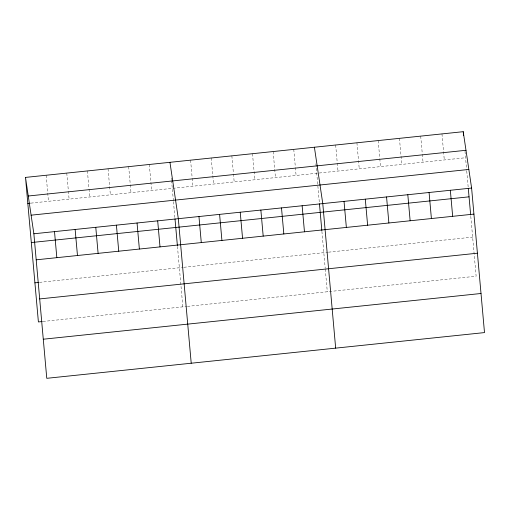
<?xml version="1.0" encoding="UTF-8"?>
<svg xmlns="http://www.w3.org/2000/svg" width="510" height="510" viewBox="0 0 510 510"><rect width="100%" height="100%" fill="white"/><g stroke="black" fill="none" stroke-linecap="round" stroke-linejoin="round"><path stroke-width="0.38" stroke-dasharray="2.55 1.91" d="M30.88 203.133L465.553 157.737M39.493 282.361L183.179 267.355M183.944 267.272L327.751 252.252M328.536 252.169L472.642 237.118M42.987 321.466L186.673 306.453M187.438 306.376L476.13 276.222L470.736 215.794M464.992 151.419L466.669 170.244M466.739 171.028L468.206 187.451M441.966 133.907L444.293 159.955M420.705 136.132L422.255 153.491M422.325 154.281L423.032 162.174M399.445 138.35L401.772 164.398M378.184 140.569L379.733 157.934M379.803 158.725L380.511 166.617M356.923 142.794L359.25 168.835M335.663 145.012L337.212 162.378M337.282 163.168L337.99 171.06M315.881 163.806L319.381 202.993M321.906 231.336L325.208 268.305M325.278 269.089L327.299 291.765M293.766 149.385L295.315 166.751M295.386 167.541L296.093 175.434M273.13 151.54L275.457 177.588M252.495 153.701L254.821 179.743M231.859 155.856L233.408 173.221M233.478 174.006L234.186 181.898M211.223 158.011L213.55 184.059M190.587 160.166L192.136 177.531M192.206 178.322L192.914 186.214M171.36 178.105L171.5 179.686M171.57 180.476L173.394 200.876M173.464 201.66L174.93 218.082M177.454 246.426L182.848 306.854M149.315 164.475L151.642 190.523M128.679 166.63L130.228 183.995M130.299 184.786L131.006 192.678M108.043 168.784L110.37 194.833M87.408 170.939L88.957 188.305M89.027 189.095L89.734 196.987M66.772 173.1L68.321 190.459M68.391 191.25L69.099 199.142M46.136 175.255L48.463 201.297"/><path stroke-width="0.76" d="M25.5 177.41L463.227 131.688L471.603 188.056L484.5 332.59L46.773 378.312L33.87 233.778L25.5 177.41L38.397 321.944L42.222 321.542M28.26 196.012L465.993 150.291M27.827 203.458L30.116 203.216M31.11 215.175L468.837 169.454M33.87 233.778L471.603 188.056M31.314 242.556L469.047 196.834M36.197 259.826L473.924 214.104M34.909 282.84L38.728 282.444M39.684 298.924L477.417 253.202M43.28 339.214L481.013 293.492M314.402 147.231L322.773 203.605L335.669 348.139M169.951 162.32L178.322 218.688L191.218 363.222M463.227 131.688L463.584 135.634M468.276 188.235L470.666 215.003M450.336 190.281L452.663 216.323M429.076 192.499L431.403 218.548M407.815 194.718L410.142 220.766M386.554 196.943L388.881 222.985M365.294 199.161L367.621 225.21M344.033 201.38L346.36 227.428M319.451 203.777L321.835 230.545M302.137 205.759L304.464 231.808M281.501 207.914L283.828 233.962M260.865 210.069L263.192 236.117M240.229 212.224L242.556 238.272M219.593 214.378L221.92 240.427M198.957 216.533L201.284 242.581M175 218.866L177.384 245.635M157.686 220.849L160.012 246.891M137.05 223.004L139.377 249.046M116.414 225.159L118.741 251.207M95.778 227.313L98.105 253.362M75.142 229.468L77.469 255.516M54.506 231.623L56.833 257.671"/></g></svg>
